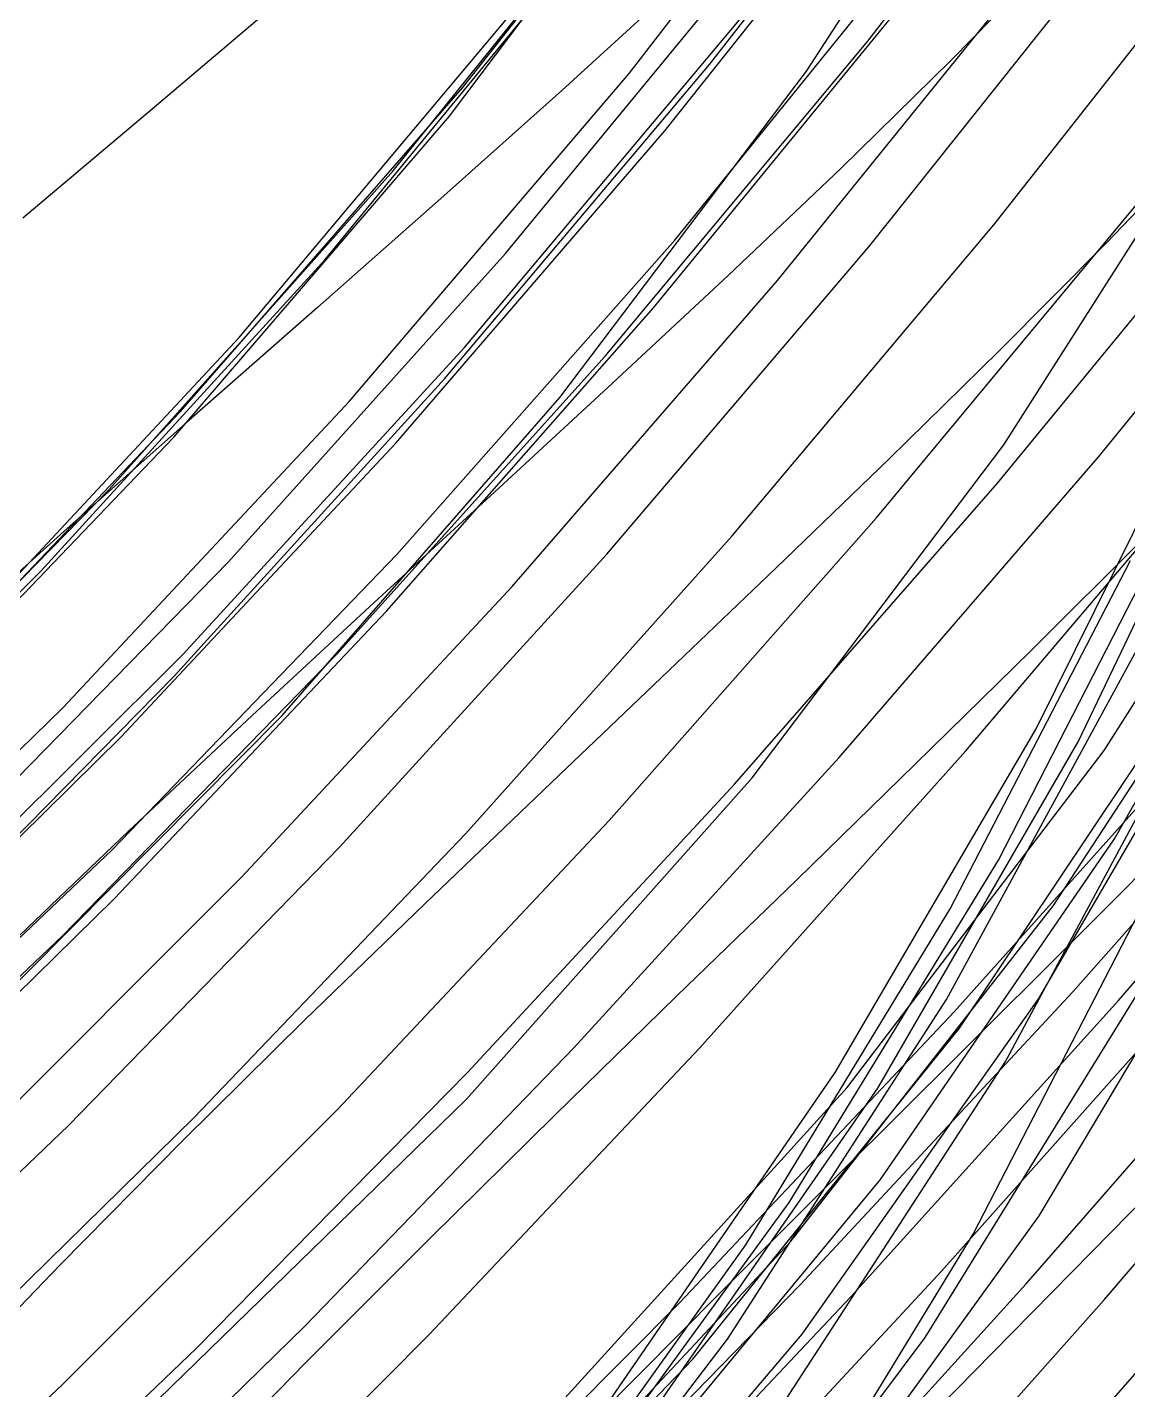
# Model space of a CAD drawing. Extents: x -607 to 1285, y -867 to 355.
# Drawn here: x 143.1 to 256.4, y -471 to -330.7 of the extents above; entities that cross this region are included whole.
import ezdxf

# ---------------------------------------------------------------- set-up
doc = ezdxf.new("R2010")
doc.units = 0
for name, color, linetype in [('0_1002', 7, 'CONTINUOUS'), ('0_1003', 7, 'CONTINUOUS'), ('0_1106', 7, 'CONTINUOUS'), ('0_1107', 7, 'CONTINUOUS'), ('0_1209', 7, 'CONTINUOUS'), ('0_1210', 7, 'CONTINUOUS'), ('0_1211', 7, 'CONTINUOUS'), ('0_1313', 7, 'CONTINUOUS'), ('0_1314', 7, 'CONTINUOUS'), ('0_1315', 7, 'CONTINUOUS'), ('0_1415', 7, 'CONTINUOUS'), ('0_1416', 7, 'CONTINUOUS'), ('0_1417', 7, 'CONTINUOUS'), ('0_1519', 7, 'CONTINUOUS'), ('0_1520', 7, 'CONTINUOUS'), ('0_1521', 7, 'CONTINUOUS'), ('0_1623', 7, 'CONTINUOUS'), ('0_1624', 7, 'CONTINUOUS'), ('0_1625', 7, 'CONTINUOUS'), ('0_1725', 7, 'CONTINUOUS'), ('0_1726', 7, 'CONTINUOUS'), ('0_1727', 7, 'CONTINUOUS'), ('0_1728', 7, 'CONTINUOUS'), ('0_1729', 7, 'CONTINUOUS'), ('0_1829', 7, 'CONTINUOUS'), ('0_1830', 7, 'CONTINUOUS'), ('0_1831', 7, 'CONTINUOUS'), ('0_1832', 7, 'CONTINUOUS'), ('0_1833', 7, 'CONTINUOUS'), ('0_1932', 7, 'CONTINUOUS'), ('0_1933', 7, 'CONTINUOUS'), ('0_1934', 7, 'CONTINUOUS'), ('0_1935', 7, 'CONTINUOUS'), ('0_2036', 7, 'CONTINUOUS'), ('0_2037', 7, 'CONTINUOUS'), ('0_2038', 7, 'CONTINUOUS'), ('0_2139', 7, 'CONTINUOUS'), ('0_2140', 7, 'CONTINUOUS'), ('0_2141', 7, 'CONTINUOUS'), ('0_2142', 7, 'CONTINUOUS'), ('0_2243', 7, 'CONTINUOUS'), ('0_2244', 7, 'CONTINUOUS'), ('0_2245', 7, 'CONTINUOUS'), ('0_2246', 7, 'CONTINUOUS'), ('0_2347', 7, 'CONTINUOUS'), ('0_2348', 7, 'CONTINUOUS'), ('0_2349', 7, 'CONTINUOUS'), ('0_2350', 7, 'CONTINUOUS'), ('0_2450', 7, 'CONTINUOUS'), ('0_2451', 7, 'CONTINUOUS'), ('0_2452', 7, 'CONTINUOUS'), ('0_2453', 7, 'CONTINUOUS'), ('0_2454', 7, 'CONTINUOUS'), ('0_2554', 7, 'CONTINUOUS'), ('0_2555', 7, 'CONTINUOUS'), ('0_2556', 7, 'CONTINUOUS'), ('0_2658', 7, 'CONTINUOUS'), ('0_2659', 7, 'CONTINUOUS'), ('0_2660', 7, 'CONTINUOUS'), ('0_2761', 7, 'CONTINUOUS'), ('0_2762', 7, 'CONTINUOUS'), ('0_2763', 7, 'CONTINUOUS'), ('0_2764', 7, 'CONTINUOUS'), ('0_277', 7, 'CONTINUOUS'), ('0_278', 7, 'CONTINUOUS'), ('0_2864', 7, 'CONTINUOUS'), ('0_2865', 7, 'CONTINUOUS'), ('0_2866', 7, 'CONTINUOUS'), ('0_2867', 7, 'CONTINUOUS'), ('0_2967', 7, 'CONTINUOUS'), ('0_2968', 7, 'CONTINUOUS'), ('0_2969', 7, 'CONTINUOUS'), ('0_2970', 7, 'CONTINUOUS'), ('0_3070', 7, 'CONTINUOUS'), ('0_3071', 7, 'CONTINUOUS'), ('0_3072', 7, 'CONTINUOUS'), ('0_3073', 7, 'CONTINUOUS'), ('0_3074', 7, 'CONTINUOUS'), ('0_3174', 7, 'CONTINUOUS'), ('0_3175', 7, 'CONTINUOUS'), ('0_3176', 7, 'CONTINUOUS'), ('0_3177', 7, 'CONTINUOUS'), ('0_3278', 7, 'CONTINUOUS'), ('0_3279', 7, 'CONTINUOUS'), ('0_3280', 7, 'CONTINUOUS'), ('0_3281', 7, 'CONTINUOUS'), ('0_3381', 7, 'CONTINUOUS'), ('0_3382', 7, 'CONTINUOUS'), ('0_3383', 7, 'CONTINUOUS'), ('0_3384', 7, 'CONTINUOUS'), ('0_3385', 7, 'CONTINUOUS'), ('0_3485', 7, 'CONTINUOUS'), ('0_3486', 7, 'CONTINUOUS'), ('0_3487', 7, 'CONTINUOUS'), ('0_3488', 7, 'CONTINUOUS'), ('0_3489', 7, 'CONTINUOUS'), ('0_3588', 7, 'CONTINUOUS'), ('0_3589', 7, 'CONTINUOUS'), ('0_3590', 7, 'CONTINUOUS'), ('0_3591', 7, 'CONTINUOUS'), ('0_3592', 7, 'CONTINUOUS'), ('0_3692', 7, 'CONTINUOUS'), ('0_3693', 7, 'CONTINUOUS'), ('0_3694', 7, 'CONTINUOUS'), ('0_3695', 7, 'CONTINUOUS'), ('0_3696', 7, 'CONTINUOUS'), ('0_3796', 7, 'CONTINUOUS'), ('0_3797', 7, 'CONTINUOUS'), ('0_3798', 7, 'CONTINUOUS'), ('0_3799', 7, 'CONTINUOUS'), ('0_380', 7, 'CONTINUOUS'), ('0_3800', 7, 'CONTINUOUS'), ('0_381', 7, 'CONTINUOUS'), ('0_382', 7, 'CONTINUOUS'), ('0_3899', 7, 'CONTINUOUS'), ('0_3900', 7, 'CONTINUOUS'), ('0_3901', 7, 'CONTINUOUS'), ('0_3902', 7, 'CONTINUOUS'), ('0_4002', 7, 'CONTINUOUS'), ('0_4003', 7, 'CONTINUOUS'), ('0_4004', 7, 'CONTINUOUS'), ('0_4105', 7, 'CONTINUOUS'), ('0_4106', 7, 'CONTINUOUS'), ('0_4107', 7, 'CONTINUOUS'), ('0_4209', 7, 'CONTINUOUS'), ('0_4210', 7, 'CONTINUOUS'), ('0_4211', 7, 'CONTINUOUS'), ('0_4313', 7, 'CONTINUOUS'), ('0_4314', 7, 'CONTINUOUS'), ('0_4416', 7, 'CONTINUOUS'), ('0_4417', 7, 'CONTINUOUS'), ('0_4519', 7, 'CONTINUOUS'), ('0_4520', 7, 'CONTINUOUS'), ('0_4623', 7, 'CONTINUOUS'), ('0_4677', 7, 'CONTINUOUS'), ('0_4678', 7, 'CONTINUOUS'), ('0_4779', 7, 'CONTINUOUS'), ('0_4780', 7, 'CONTINUOUS'), ('0_4781', 7, 'CONTINUOUS'), ('0_4782', 7, 'CONTINUOUS'), ('0_4783', 7, 'CONTINUOUS'), ('0_4784', 7, 'CONTINUOUS'), ('0_484', 7, 'CONTINUOUS'), ('0_485', 7, 'CONTINUOUS'), ('0_486', 7, 'CONTINUOUS'), ('0_4881', 7, 'CONTINUOUS'), ('0_4882', 7, 'CONTINUOUS'), ('0_4883', 7, 'CONTINUOUS'), ('0_4884', 7, 'CONTINUOUS'), ('0_4885', 7, 'CONTINUOUS'), ('0_4886', 7, 'CONTINUOUS'), ('0_4887', 7, 'CONTINUOUS'), ('0_4888', 7, 'CONTINUOUS'), ('0_4889', 7, 'CONTINUOUS'), ('0_4985', 7, 'CONTINUOUS'), ('0_4986', 7, 'CONTINUOUS'), ('0_4987', 7, 'CONTINUOUS'), ('0_4988', 7, 'CONTINUOUS'), ('0_4989', 7, 'CONTINUOUS'), ('0_4990', 7, 'CONTINUOUS'), ('0_4991', 7, 'CONTINUOUS'), ('0_4992', 7, 'CONTINUOUS'), ('0_4993', 7, 'CONTINUOUS'), ('0_4994', 7, 'CONTINUOUS'), ('0_4995', 7, 'CONTINUOUS'), ('0_5091', 7, 'CONTINUOUS'), ('0_5092', 7, 'CONTINUOUS'), ('0_5093', 7, 'CONTINUOUS'), ('0_5094', 7, 'CONTINUOUS'), ('0_5095', 7, 'CONTINUOUS'), ('0_5096', 7, 'CONTINUOUS'), ('0_5097', 7, 'CONTINUOUS'), ('0_5098', 7, 'CONTINUOUS'), ('0_5196', 7, 'CONTINUOUS'), ('0_5197', 7, 'CONTINUOUS'), ('0_5198', 7, 'CONTINUOUS'), ('0_5199', 7, 'CONTINUOUS'), ('0_5200', 7, 'CONTINUOUS'), ('0_5299', 7, 'CONTINUOUS'), ('0_5300', 7, 'CONTINUOUS'), ('0_5301', 7, 'CONTINUOUS'), ('0_587', 7, 'CONTINUOUS'), ('0_588', 7, 'CONTINUOUS'), ('0_589', 7, 'CONTINUOUS'), ('0_691', 7, 'CONTINUOUS'), ('0_692', 7, 'CONTINUOUS'), ('0_693', 7, 'CONTINUOUS'), ('0_795', 7, 'CONTINUOUS'), ('0_796', 7, 'CONTINUOUS'), ('0_797', 7, 'CONTINUOUS'), ('0_899', 7, 'CONTINUOUS'), ('0_900', 7, 'CONTINUOUS')]:
    doc.layers.add(name, color=color, linetype=linetype)

msp = doc.modelspace()

# ---------------------------------------------------------------- linework, layer by layer
at = {"layer": '0_1002'}
msp.add_polyline3d([(210.1861, -499.5796, -3565.4392), (235.5537, -465.6109, -3567.6196)], dxfattribs=at)
at = {"layer": '0_1003'}
msp.add_polyline3d([(235.5537, -465.6109, -3567.6196), (257.6237, -429.8722, -3567.5278)], dxfattribs=at)
at = {"layer": '0_1106'}
msp.add_polyline3d([(222.1579, -487.8719, -3556.6936), (247.3074, -453.0686, -3558.0544)], dxfattribs=at)
at = {"layer": '0_1107'}
msp.add_polyline3d([(247.3074, -453.0686, -3558.0544), (269.0621, -416.5879, -3557.03)], dxfattribs=at)
at = {"layer": '0_1209'}
msp.add_polyline3d([(195.0919, -498.0369, -3534.4568), (222.9044, -465.2467, -3537.5825)], dxfattribs=at)
at = {"layer": '0_1210'}
msp.add_polyline3d([(222.9044, -465.2467, -3537.5825), (247.2555, -430.676, -3538.1533)], dxfattribs=at)
at = {"layer": '0_1211'}
msp.add_polyline3d([(247.2555, -430.676, -3538.1533), (268.3135, -394.5288, -3536.3367)], dxfattribs=at)
at = {"layer": '0_1313'}
msp.add_polyline3d([(203.3594, -482.7701, -3521.7373), (230.9788, -449.3144, -3524.1472)], dxfattribs=at)
at = {"layer": '0_1314'}
msp.add_polyline3d([(230.9788, -449.3144, -3524.1472), (255.0557, -414.2437, -3523.92)], dxfattribs=at)
at = {"layer": '0_1315'}
msp.add_polyline3d([(255.0557, -414.2437, -3523.92), (275.7668, -377.7511, -3521.231)], dxfattribs=at)
at = {"layer": '0_1415'}
msp.add_polyline3d([(180.4396, -500.2968, -3504.0957), (211.6689, -467.8275, -3508.6594)], dxfattribs=at)
at = {"layer": '0_1416'}
msp.add_polyline3d([(211.6689, -467.8275, -3508.6594), (239.0934, -433.733, -3510.326)], dxfattribs=at)
at = {"layer": '0_1417'}
msp.add_polyline3d([(239.0934, -433.733, -3510.326), (262.8978, -398.1951, -3509.2793)], dxfattribs=at)
at = {"layer": '0_1519'}
msp.add_polyline3d([(190.8543, -488.7782, -3493.5518), (221.6868, -455.7634, -3497.3652)], dxfattribs=at)
at = {"layer": '0_1520'}
msp.add_polyline3d([(221.6868, -455.7634, -3497.3652), (248.789, -421.1182, -3498.2124)], dxfattribs=at)
at = {"layer": '0_1521'}
msp.add_polyline3d([(248.789, -421.1182, -3498.2124), (272.3375, -385.0312, -3496.2842)], dxfattribs=at)
at = {"layer": '0_1623'}
msp.add_polyline3d([(197.436, -472.9906, -3478.3267), (227.5393, -439.8454, -3481.3406)], dxfattribs=at)
at = {"layer": '0_1624'}
msp.add_polyline3d([(227.5393, -439.8454, -3481.3406), (253.9793, -405.1559, -3481.3564)], dxfattribs=at)
at = {"layer": '0_1625'}
msp.add_polyline3d([(253.9793, -405.1559, -3481.3564), (276.9286, -369.1071, -3478.5688)], dxfattribs=at)
at = {"layer": '0_1725'}
msp.add_polyline3d([(156.6154, -471.9827, -3439.4734), (188.351, -441.0684, -3444.3438)], dxfattribs=at)
at = {"layer": '0_1726'}
msp.add_polyline3d([(188.351, -441.0684, -3444.3438), (188.351, -441.0685, -3444.3438)], dxfattribs=at)
at = {"layer": '0_1727'}
msp.add_polyline3d([(188.351, -441.0685, -3444.3438), (217.7766, -407.9675, -3446.6465)], dxfattribs=at)
at = {"layer": '0_1728'}
msp.add_polyline3d([(217.7766, -407.9675, -3446.6465), (243.6555, -373.6852, -3446.0918)], dxfattribs=at)
at = {"layer": '0_1729'}
msp.add_polyline3d([(243.6555, -373.6852, -3446.0918), (266.1539, -338.3759, -3442.8633)], dxfattribs=at)
at = {"layer": '0_1829'}
msp.add_polyline3d([(138.7874, -432.3864, -3393.5957), (169.3661, -401.5359, -3397.5352)], dxfattribs=at)
at = {"layer": '0_1830'}
msp.add_polyline3d([(169.3661, -401.5359, -3397.5352), (169.366, -401.5359, -3397.5352)], dxfattribs=at)
at = {"layer": '0_1831'}
msp.add_polyline3d([(169.366, -401.5359, -3397.5352), (197.9552, -368.8052, -3399.1707)], dxfattribs=at)
at = {"layer": '0_1832'}
msp.add_polyline3d([(197.9552, -368.8052, -3399.1707), (223.339, -335.2089, -3398.234)], dxfattribs=at)
at = {"layer": '0_1833'}
msp.add_polyline3d([(223.339, -335.2089, -3398.234), (245.6565, -300.8758, -3394.8848)], dxfattribs=at)
at = {"layer": '0_1932'}
msp.add_polyline3d([(127.9661, -404.4496, -3355.7373), (158.2388, -372.8834, -3358.853)], dxfattribs=at)
at = {"layer": '0_1933'}
msp.add_polyline3d([(158.2388, -372.8834, -3358.853), (158.2388, -372.8836, -3358.8533)], dxfattribs=at)
at = {"layer": '0_1934'}
msp.add_polyline3d([(158.2388, -372.8836, -3358.8533), (186.607, -339.8213, -3359.839)], dxfattribs=at)
at = {"layer": '0_1935'}
msp.add_polyline3d([(186.607, -339.8213, -3359.839), (211.8658, -306.2895, -3358.4434)], dxfattribs=at)
at = {"layer": '0_2036'}
msp.add_polyline3d([(134.812, -394.9116, -3338.6826), (164.9663, -362.6193, -3341.05)], dxfattribs=at)
at = {"layer": '0_2037'}
msp.add_polyline3d([(164.9663, -362.6193, -3341.05), (164.9664, -362.6192, -3341.05)], dxfattribs=at)
at = {"layer": '0_2038'}
msp.add_polyline3d([(164.9664, -362.6192, -3341.05), (193.2134, -328.95, -3341.2676)], dxfattribs=at)
at = {"layer": '0_2139'}
msp.add_polyline3d([(114.7297, -416.3095, -3320.446), (144.5326, -386.6683, -3323.929)], dxfattribs=at)
at = {"layer": '0_2140'}
msp.add_polyline3d([(144.5326, -386.6683, -3323.929), (173.8058, -354.608, -3325.5366)], dxfattribs=at)
at = {"layer": '0_2141'}
msp.add_polyline3d([(173.8058, -354.608, -3325.5366), (173.8057, -354.6081, -3325.5366)], dxfattribs=at)
at = {"layer": '0_2142'}
msp.add_polyline3d([(173.8057, -354.6081, -3325.5366), (201.2244, -321.1494, -3324.9314)], dxfattribs=at)
at = {"layer": '0_2243'}
msp.add_polyline3d([(121.7274, -408.7882, -3303.8794), (151.5603, -378.2658, -3306.633)], dxfattribs=at)
at = {"layer": '0_2244'}
msp.add_polyline3d([(151.5603, -378.2658, -3306.633), (180.8081, -345.453, -3307.463)], dxfattribs=at)
at = {"layer": '0_2245'}
msp.add_polyline3d([(180.8081, -345.453, -3307.463), (180.8081, -345.453, -3307.4631)], dxfattribs=at)
at = {"layer": '0_2246'}
msp.add_polyline3d([(180.8081, -345.453, -3307.4631), (208.1481, -311.4099, -3306.0579)], dxfattribs=at)
at = {"layer": '0_2347'}
msp.add_polyline3d([(129.2724, -401.4158, -3287.2969), (158.916, -370.249, -3289.261)], dxfattribs=at)
at = {"layer": '0_2348'}
msp.add_polyline3d([(158.916, -370.249, -3289.261), (187.957, -336.9074, -3289.2761)], dxfattribs=at)
at = {"layer": '0_2349'}
msp.add_polyline3d([(187.957, -336.9074, -3289.2761), (187.9572, -336.9074, -3289.2761)], dxfattribs=at)
at = {"layer": '0_2350'}
msp.add_polyline3d([(187.9572, -336.9074, -3289.2761), (215.0751, -302.4786, -3287.0503)], dxfattribs=at)
at = {"layer": '0_2450'}
msp.add_polyline3d([(116.7914, -430.0573, -3279.6675), (146.8253, -400.7117, -3283.0222)], dxfattribs=at)
at = {"layer": '0_2451'}
msp.add_polyline3d([(146.8253, -400.7117, -3283.0222), (176.3, -369.1662, -3284.3542)], dxfattribs=at)
at = {"layer": '0_2452'}
msp.add_polyline3d([(176.3, -369.1662, -3284.3542), (205.1055, -335.4538, -3283.5981)], dxfattribs=at)
at = {"layer": '0_2453'}
msp.add_polyline3d([(205.1055, -335.4538, -3283.5981), (205.1055, -335.4539, -3283.5981)], dxfattribs=at)
at = {"layer": '0_2454'}
msp.add_polyline3d([(205.1055, -335.4539, -3283.5981), (231.9194, -300.6782, -3280.4714)], dxfattribs=at)
at = {"layer": '0_2554'}
msp.add_polyline3d([(129.5882, -424.7316, -3268.5554), (159.1675, -395.2715, -3271.2983)], dxfattribs=at)
at = {"layer": '0_2555'}
msp.add_polyline3d([(159.1675, -395.2715, -3271.2983), (188.162, -363.6509, -3271.9321)], dxfattribs=at)
at = {"layer": '0_2556'}
msp.add_polyline3d([(188.162, -363.6509, -3271.9321), (216.4625, -329.9006, -3270.3887)], dxfattribs=at)
at = {"layer": '0_2658'}
msp.add_polyline3d([(134.7558, -415.4799, -3247.5698), (163.8608, -385.74, -3249.525)], dxfattribs=at)
at = {"layer": '0_2659'}
msp.add_polyline3d([(163.8608, -385.74, -3249.525), (192.3542, -353.9747, -3249.356)], dxfattribs=at)
at = {"layer": '0_2660'}
msp.add_polyline3d([(192.3542, -353.9747, -3249.356), (220.1232, -320.2212, -3246.9937)], dxfattribs=at)
at = {"layer": '0_2761'}
msp.add_polyline3d([(122.0362, -443.7186, -3240.353), (151.8939, -415.3648, -3243.9565)], dxfattribs=at)
at = {"layer": '0_2762'}
msp.add_polyline3d([(151.8939, -415.3648, -3243.9565), (181.1873, -384.9751, -3245.3716)], dxfattribs=at)
at = {"layer": '0_2763'}
msp.add_polyline3d([(181.1873, -384.9751, -3245.3716), (209.7972, -352.5872, -3244.522)], dxfattribs=at)
at = {"layer": '0_2764'}
msp.add_polyline3d([(209.7972, -352.5872, -3244.522), (237.6046, -318.2389, -3241.331)], dxfattribs=at)
at = {"layer": '0_277'}
msp.add_polyline3d([(219.255, -489.7826, -3646.3152), (240.4935, -454.9466, -3649.5667)], dxfattribs=at)
at = {"layer": '0_278'}
msp.add_polyline3d([(240.4935, -454.9466, -3649.5667), (259.2172, -418.6862, -3651.5183)], dxfattribs=at)
at = {"layer": '0_2864'}
msp.add_polyline3d([(124.0439, -432.083, -3213.1768), (152.7983, -403.759, -3215.6846)], dxfattribs=at)
at = {"layer": '0_2865'}
msp.add_polyline3d([(152.7983, -403.759, -3215.6846), (181.0774, -373.5042, -3216.0767)], dxfattribs=at)
at = {"layer": '0_2866'}
msp.add_polyline3d([(181.0774, -373.5042, -3216.0767), (208.7759, -341.3582, -3214.288)], dxfattribs=at)
at = {"layer": '0_2867'}
msp.add_polyline3d([(208.7759, -341.3582, -3214.288), (235.7889, -307.3602, -3210.2546)], dxfattribs=at)
at = {"layer": '0_2967'}
msp.add_polyline3d([(129.9806, -426.2524, -3193.5354), (158.2483, -397.4829, -3195.0493)], dxfattribs=at)
at = {"layer": '0_2968'}
msp.add_polyline3d([(158.2483, -397.4829, -3195.0493), (186.0778, -366.8827, -3194.4749)], dxfattribs=at)
at = {"layer": '0_2969'}
msp.add_polyline3d([(186.0778, -366.8827, -3194.4749), (213.3708, -334.4968, -3191.7568)], dxfattribs=at)
at = {"layer": '0_2970'}
msp.add_polyline3d([(213.3708, -334.4968, -3191.7568), (240.0288, -300.3702, -3186.84)], dxfattribs=at)
at = {"layer": '0_3070'}
msp.add_polyline3d([(118.1797, -451.4207, -3184.4695), (146.7795, -424.2401, -3187.6882)], dxfattribs=at)
at = {"layer": '0_3071'}
msp.add_polyline3d([(146.7795, -424.2401, -3187.6882), (174.9643, -395.2628, -3188.7754)], dxfattribs=at)
at = {"layer": '0_3072'}
msp.add_polyline3d([(174.9643, -395.2628, -3188.7754), (202.6274, -364.536, -3187.668)], dxfattribs=at)
at = {"layer": '0_3073'}
msp.add_polyline3d([(202.6274, -364.536, -3187.668), (229.6623, -332.1074, -3184.3025)], dxfattribs=at)
at = {"layer": '0_3074'}
msp.add_polyline3d([(229.6623, -332.1074, -3184.3025), (255.9622, -298.0242, -3178.6155)], dxfattribs=at)
at = {"layer": '0_3174'}
msp.add_polyline3d([(123.72, -448.3101, -3165.9587), (152.1188, -420.4029, -3168.191)], dxfattribs=at)
at = {"layer": '0_3175'}
msp.add_polyline3d([(152.1188, -420.4029, -3168.191), (180.1122, -390.8032, -3168.3037)], dxfattribs=at)
at = {"layer": '0_3176'}
msp.add_polyline3d([(180.1122, -390.8032, -3168.3037), (207.5924, -359.566, -3166.2383)], dxfattribs=at)
at = {"layer": '0_3177'}
msp.add_polyline3d([(207.5924, -359.566, -3166.2383), (234.4517, -326.7465, -3161.9353)], dxfattribs=at)
at = {"layer": '0_3278'}
msp.add_polyline3d([(136.9507, -446.4374, -3156.4294), (165.2126, -418.1591, -3158.0417)], dxfattribs=at)
at = {"layer": '0_3279'}
msp.add_polyline3d([(165.2126, -418.1591, -3158.0417), (193.054, -388.2487, -3157.4788)], dxfattribs=at)
at = {"layer": '0_3280'}
msp.add_polyline3d([(193.054, -388.2487, -3157.4788), (220.3663, -356.7622, -3154.6792)], dxfattribs=at)
at = {"layer": '0_3281'}
msp.add_polyline3d([(220.3663, -356.7622, -3154.6792), (247.041, -323.7555, -3149.5815)], dxfattribs=at)
at = {"layer": '0_3381'}
msp.add_polyline3d([(119.1685, -470.773, -3139.9006), (147.3853, -443.749, -3142.7473)], dxfattribs=at)
at = {"layer": '0_3382'}
msp.add_polyline3d([(147.3853, -443.749, -3142.7473), (175.2941, -415.1193, -3143.471)], dxfattribs=at)
at = {"layer": '0_3383'}
msp.add_polyline3d([(175.2941, -415.1193, -3143.471), (202.7897, -384.9437, -3142.016)], dxfattribs=at)
at = {"layer": '0_3384'}
msp.add_polyline3d([(202.7897, -384.9437, -3142.016), (229.7669, -353.2819, -3138.3267)], dxfattribs=at)
at = {"layer": '0_3385'}
msp.add_polyline3d([(229.7669, -353.2819, -3138.3267), (256.1207, -320.1934, -3132.3474)], dxfattribs=at)
at = {"layer": '0_3485'}
msp.add_polyline3d([(132.0814, -470.6479, -3131.7654), (160.33, -442.9447, -3133.85)], dxfattribs=at)
at = {"layer": '0_3486'}
msp.add_polyline3d([(160.33, -442.9447, -3133.85), (188.244, -413.7263, -3133.778)], dxfattribs=at)
at = {"layer": '0_3487'}
msp.add_polyline3d([(188.244, -413.7263, -3133.778), (215.716, -383.0594, -3131.497)], dxfattribs=at)
at = {"layer": '0_3488'}
msp.add_polyline3d([(215.716, -383.0594, -3131.497), (242.638, -351.0109, -3126.9534)], dxfattribs=at)
at = {"layer": '0_3489'}
msp.add_polyline3d([(242.638, -351.0109, -3126.9534), (268.9024, -317.6475, -3120.0945)], dxfattribs=at)
at = {"layer": '0_3588'}
msp.add_polyline3d([(118.1332, -497.3477, -3122.3577), (146.728, -470.4863, -3125.8682)], dxfattribs=at)
at = {"layer": '0_3589'}
msp.add_polyline3d([(146.728, -470.4863, -3125.8682), (175.0646, -442.1285, -3127.2317)], dxfattribs=at)
at = {"layer": '0_3590'}
msp.add_polyline3d([(175.0646, -442.1285, -3127.2317), (203.0324, -412.3479, -3126.3977)], dxfattribs=at)
at = {"layer": '0_3591'}
msp.add_polyline3d([(203.0324, -412.3479, -3126.3977), (230.5204, -381.2182, -3123.3157)], dxfattribs=at)
at = {"layer": '0_3592'}
msp.add_polyline3d([(230.5204, -381.2182, -3123.3157), (257.418, -348.8133, -3117.9353)], dxfattribs=at)
at = {"layer": '0_3692'}
msp.add_polyline3d([(132.3877, -493.6686, -3111.6785), (160.5573, -466.695, -3114.5361)], dxfattribs=at)
at = {"layer": '0_3693'}
msp.add_polyline3d([(160.5573, -466.695, -3114.5361), (188.456, -438.3138, -3115.232)], dxfattribs=at)
at = {"layer": '0_3694'}
msp.add_polyline3d([(188.456, -438.3138, -3115.232), (215.9742, -408.5995, -3113.7156)], dxfattribs=at)
at = {"layer": '0_3695'}
msp.add_polyline3d([(215.9742, -408.5995, -3113.7156), (243.0024, -377.6268, -3109.937)], dxfattribs=at)
at = {"layer": '0_3696'}
msp.add_polyline3d([(243.0024, -377.6268, -3109.937), (269.4307, -345.4703, -3103.8462)], dxfattribs=at)
at = {"layer": '0_3796'}
msp.add_polyline3d([(143.7937, -491.7628, -3099.1792), (171.7615, -464.3996, -3101.2734)], dxfattribs=at)
at = {"layer": '0_3797'}
msp.add_polyline3d([(171.7615, -464.3996, -3101.2734), (199.4403, -435.7374, -3101.2114)], dxfattribs=at)
at = {"layer": '0_3798'}
msp.add_polyline3d([(199.4403, -435.7374, -3101.2114), (226.7148, -405.8578, -3098.942)], dxfattribs=at)
at = {"layer": '0_3799'}
msp.add_polyline3d([(226.7148, -405.8578, -3098.942), (253.4691, -374.8422, -3094.4138)], dxfattribs=at)
at = {"layer": '0_380'}
msp.add_polyline3d([(193.45, -489.1475, -3623.415), (217.1003, -456.0366, -3627.5386)], dxfattribs=at)
at = {"layer": '0_3800'}
msp.add_polyline3d([(253.4691, -374.8422, -3094.4138), (279.5879, -342.7724, -3087.5762)], dxfattribs=at)
at = {"layer": '0_381'}
msp.add_polyline3d([(217.1003, -456.0366, -3627.5386), (238.1547, -421.4487, -3630.2568)], dxfattribs=at)
at = {"layer": '0_382'}
msp.add_polyline3d([(238.1547, -421.4487, -3630.2568), (256.7222, -385.5807, -3631.654)], dxfattribs=at)
at = {"layer": '0_3899'}
msp.add_polyline3d([(156.3769, -493.6215, -3093.3389), (184.5255, -465.2991, -3094.3564)], dxfattribs=at)
at = {"layer": '0_3900'}
msp.add_polyline3d([(184.5255, -465.2991, -3094.3564), (212.3558, -435.7867, -3093.212)], dxfattribs=at)
at = {"layer": '0_3901'}
msp.add_polyline3d([(212.3558, -435.7867, -3093.212), (239.7496, -405.1783, -3089.8647)], dxfattribs=at)
at = {"layer": '0_3902'}
msp.add_polyline3d([(239.7496, -405.1783, -3089.8647), (266.5883, -373.5676, -3084.275)], dxfattribs=at)
at = {"layer": '0_4002'}
msp.add_polyline3d([(181.695, -490.7996, -3100.489), (210.3109, -462.0025, -3101.5007)], dxfattribs=at)
at = {"layer": '0_4003'}
msp.add_polyline3d([(210.3109, -462.0025, -3101.5007), (238.5491, -432.0757, -3100.227)], dxfattribs=at)
at = {"layer": '0_4004'}
msp.add_polyline3d([(238.5491, -432.0757, -3100.227), (266.2875, -401.1123, -3096.6182)], dxfattribs=at)
at = {"layer": '0_4105'}
msp.add_polyline3d([(194.2843, -489.3268, -3090.6912), (222.7162, -460.1835, -3090.8557)], dxfattribs=at)
at = {"layer": '0_4106'}
msp.add_polyline3d([(222.7162, -460.1835, -3090.8557), (250.7768, -429.9856, -3088.731)], dxfattribs=at)
at = {"layer": '0_4107'}
msp.add_polyline3d([(250.7768, -429.9856, -3088.731), (278.3439, -398.8277, -3084.268)], dxfattribs=at)
at = {"layer": '0_4209'}
msp.add_polyline3d([(199.9825, -491.0239, -3074.0708), (227.8976, -461.4471, -3072.5837)], dxfattribs=at)
at = {"layer": '0_4210'}
msp.add_polyline3d([(227.8976, -461.4471, -3072.5837), (255.4766, -430.9065, -3068.8838)], dxfattribs=at)
at = {"layer": '0_4211'}
msp.add_polyline3d([(255.4766, -430.9065, -3068.8838), (282.6042, -399.5025, -3062.9404)], dxfattribs=at)
at = {"layer": '0_4313'}
msp.add_polyline3d([(210.1761, -487.9249, -3056.0498), (237.2357, -458.7799, -3053.6584)], dxfattribs=at)
at = {"layer": '0_4314'}
msp.add_polyline3d([(237.2357, -458.7799, -3053.6584), (263.9926, -428.7434, -3049.106)], dxfattribs=at)
at = {"layer": '0_4416'}
msp.add_polyline3d([(219.2234, -489.5493, -3043.4844), (245.9674, -460.0587, -3039.6714)], dxfattribs=at)
at = {"layer": '0_4417'}
msp.add_polyline3d([(245.9674, -460.0587, -3039.6714), (272.4162, -429.777, -3033.762)], dxfattribs=at)
at = {"layer": '0_4519'}
msp.add_polyline3d([(227.8098, -491.1664, -3029.2734), (253.9916, -461.7105, -3024.1309)], dxfattribs=at)
at = {"layer": '0_4520'}
msp.add_polyline3d([(253.9916, -461.7105, -3024.1309), (279.9167, -431.5245, -3016.9517)], dxfattribs=at)
at = {"layer": '0_4623'}
msp.add_polyline3d([(237.2582, -492.0789, -3014.505), (262.7665, -462.9671, -3008.2964)], dxfattribs=at)
at = {"layer": '0_4677'}
msp.add_polyline3d([(169.0598, -328.0388, -2418.1023), (155.9862, -339.0973, -2412.3271)], dxfattribs=at)
at = {"layer": '0_4678'}
msp.add_polyline3d([(155.9862, -339.0973, -2412.3271), (142.6749, -350.3221, -2406.365)], dxfattribs=at)
at = {"layer": '0_4779'}
msp.add_polyline3d([(210.292, -326.0964, -2429.303), (198.1615, -337.1892, -2425.5623)], dxfattribs=at)
at = {"layer": '0_4780'}
msp.add_polyline3d([(198.1615, -337.1892, -2425.5623), (185.7188, -348.3143, -2421.0764)], dxfattribs=at)
at = {"layer": '0_4781'}
msp.add_polyline3d([(185.7188, -348.3143, -2421.0764), (173.005, -359.5414, -2416.1323)], dxfattribs=at)
at = {"layer": '0_4782'}
msp.add_polyline3d([(173.005, -359.5414, -2416.1323), (160.061, -370.9401, -2411.0178)], dxfattribs=at)
at = {"layer": '0_4783'}
msp.add_polyline3d([(160.061, -370.9401, -2411.0178), (146.9278, -382.5804, -2406.0205)], dxfattribs=at)
at = {"layer": '0_4784'}
msp.add_polyline3d([(146.9278, -382.5804, -2406.0205), (133.6464, -394.5317, -2401.4277)], dxfattribs=at)
at = {"layer": '0_484'}
msp.add_polyline3d([(202.9381, -472.3148, -3612.369), (226.3156, -438.322, -3615.7563)], dxfattribs=at)
at = {"layer": '0_485'}
msp.add_polyline3d([(226.3156, -438.322, -3615.7563), (246.9982, -402.9353, -3617.6472)], dxfattribs=at)
at = {"layer": '0_486'}
msp.add_polyline3d([(246.9982, -402.9353, -3617.6472), (265.1058, -366.3485, -3618.1357)], dxfattribs=at)
at = {"layer": '0_4881'}
msp.add_polyline3d([(249.173, -322.9503, -2434.6533), (238.2258, -334.1038, -2434.0835)], dxfattribs=at)
at = {"layer": '0_4882'}
msp.add_polyline3d([(238.2258, -334.1038, -2434.0835), (226.9242, -345.176, -2432.2588)], dxfattribs=at)
at = {"layer": '0_4883'}
msp.add_polyline3d([(226.9242, -345.176, -2432.2588), (215.3019, -356.2302, -2429.4553)], dxfattribs=at)
at = {"layer": '0_4884'}
msp.add_polyline3d([(215.3019, -356.2302, -2429.4553), (203.3932, -367.3303, -2425.9497)], dxfattribs=at)
at = {"layer": '0_4885'}
msp.add_polyline3d([(203.3932, -367.3303, -2425.9497), (191.2317, -378.54, -2422.018)], dxfattribs=at)
at = {"layer": '0_4886'}
msp.add_polyline3d([(191.2317, -378.54, -2422.018), (178.8517, -389.9228, -2417.9368)], dxfattribs=at)
at = {"layer": '0_4887'}
msp.add_polyline3d([(178.8517, -389.9228, -2417.9368), (166.287, -401.5425, -2413.982)], dxfattribs=at)
at = {"layer": '0_4888'}
msp.add_polyline3d([(166.287, -401.5425, -2413.982), (153.5715, -413.4628, -2410.4297)], dxfattribs=at)
at = {"layer": '0_4889'}
msp.add_polyline3d([(153.5715, -413.4628, -2410.4297), (140.7395, -425.7474, -2407.5566)], dxfattribs=at)
at = {"layer": '0_4985'}
msp.add_polyline3d([(264.9257, -341.7103, -2436.8809), (254.2311, -352.8707, -2436.972)], dxfattribs=at)
at = {"layer": '0_4986'}
msp.add_polyline3d([(254.2311, -352.8707, -2436.972), (243.1975, -363.9934, -2435.8674)], dxfattribs=at)
at = {"layer": '0_4987'}
msp.add_polyline3d([(243.1975, -363.9934, -2435.8674), (231.8564, -375.1325, -2433.833)], dxfattribs=at)
at = {"layer": '0_4988'}
msp.add_polyline3d([(231.8564, -375.1325, -2433.833), (220.2395, -386.3419, -2431.1343)], dxfattribs=at)
at = {"layer": '0_4989'}
msp.add_polyline3d([(220.2395, -386.3419, -2431.1343), (208.3782, -397.6755, -2428.0376)], dxfattribs=at)
at = {"layer": '0_4990'}
msp.add_polyline3d([(208.3782, -397.6755, -2428.0376), (196.3041, -409.1873, -2424.8088)], dxfattribs=at)
at = {"layer": '0_4991'}
msp.add_polyline3d([(196.3041, -409.1873, -2424.8088), (184.0489, -420.9314, -2421.7134)], dxfattribs=at)
at = {"layer": '0_4992'}
msp.add_polyline3d([(184.0489, -420.9314, -2421.7134), (171.644, -432.9616, -2419.017)], dxfattribs=at)
at = {"layer": '0_4993'}
msp.add_polyline3d([(171.644, -432.9616, -2419.017), (159.121, -445.3318, -2416.9863)], dxfattribs=at)
at = {"layer": '0_4994'}
msp.add_polyline3d([(159.121, -445.3318, -2416.9863), (146.5116, -458.0962, -2415.8865)], dxfattribs=at)
at = {"layer": '0_4995'}
msp.add_polyline3d([(146.5116, -458.0962, -2415.8865), (133.8472, -471.3087, -2415.9834)], dxfattribs=at)
at = {"layer": '0_5091'}
msp.add_polyline3d([(258.1102, -383.2664, -2439.072), (246.476, -394.8642, -2437.1956)], dxfattribs=at)
at = {"layer": '0_5092'}
msp.add_polyline3d([(246.476, -394.8642, -2437.1956), (234.5534, -406.5674, -2434.6558)], dxfattribs=at)
at = {"layer": '0_5093'}
msp.add_polyline3d([(234.5534, -406.5674, -2434.6558), (222.3769, -418.4186, -2431.7192)], dxfattribs=at)
at = {"layer": '0_5094'}
msp.add_polyline3d([(222.3769, -418.4186, -2431.7192), (209.9813, -430.4604, -2428.653)], dxfattribs=at)
at = {"layer": '0_5095'}
msp.add_polyline3d([(209.9813, -430.4604, -2428.653), (197.4014, -442.7352, -2425.7239)], dxfattribs=at)
at = {"layer": '0_5096'}
msp.add_polyline3d([(197.4014, -442.7352, -2425.7239), (184.6717, -455.2855, -2423.198)], dxfattribs=at)
at = {"layer": '0_5097'}
msp.add_polyline3d([(184.6717, -455.2855, -2423.198), (171.8271, -468.1539, -2421.3425)], dxfattribs=at)
at = {"layer": '0_5098'}
msp.add_polyline3d([(171.8271, -468.1539, -2421.3425), (158.9021, -481.3829, -2420.424)], dxfattribs=at)
at = {"layer": '0_5196'}
msp.add_polyline3d([(262.8381, -412.6632, -2443.0854), (251.0843, -424.4761, -2441.1428)], dxfattribs=at)
at = {"layer": '0_5197'}
msp.add_polyline3d([(251.0843, -424.4761, -2441.1428), (239.0842, -436.4472, -2438.8213)], dxfattribs=at)
at = {"layer": '0_5198'}
msp.add_polyline3d([(239.0842, -436.4472, -2438.8213), (226.869, -448.6127, -2436.382)], dxfattribs=at)
at = {"layer": '0_5199'}
msp.add_polyline3d([(226.869, -448.6127, -2436.382), (214.4701, -461.0089, -2434.0864)], dxfattribs=at)
at = {"layer": '0_5200'}
msp.add_polyline3d([(214.4701, -461.0089, -2434.0864), (201.9186, -473.6721, -2432.1958)], dxfattribs=at)
at = {"layer": '0_5299'}
msp.add_polyline3d([(266.8078, -442.4289, -2448.2031), (254.7509, -454.7096, -2446.4045)], dxfattribs=at)
at = {"layer": '0_5300'}
msp.add_polyline3d([(254.7509, -454.7096, -2446.4045), (242.4779, -467.1931, -2444.499)], dxfattribs=at)
at = {"layer": '0_5301'}
msp.add_polyline3d([(242.4779, -467.1931, -2444.499), (230.0206, -479.9053, -2442.7422)], dxfattribs=at)
at = {"layer": '0_587'}
msp.add_polyline3d([(189.7695, -499.1185, -3600.506), (215.2121, -465.7599, -3604.5393)], dxfattribs=at)
at = {"layer": '0_588'}
msp.add_polyline3d([(215.2121, -465.7599, -3604.5393), (237.7658, -430.7874, -3606.871)], dxfattribs=at)
at = {"layer": '0_589'}
msp.add_polyline3d([(237.7658, -430.7874, -3606.871), (257.5601, -394.4037, -3607.6074)], dxfattribs=at)
at = {"layer": '0_691'}
msp.add_polyline3d([(197.0474, -485.3908, -3588.9937), (221.5583, -451.6889, -3592.091)], dxfattribs=at)
at = {"layer": '0_692'}
msp.add_polyline3d([(221.5583, -451.6889, -3592.091), (243.1273, -416.4347, -3593.403)], dxfattribs=at)
at = {"layer": '0_693'}
msp.add_polyline3d([(243.1273, -416.4347, -3593.403), (261.894, -379.8271, -3593.046)], dxfattribs=at)
at = {"layer": '0_795'}
msp.add_polyline3d([(207.0021, -474.1127, -3579.082), (230.6827, -439.9152, -3581.2124)], dxfattribs=at)
at = {"layer": '0_796'}
msp.add_polyline3d([(230.6827, -439.9152, -3581.2124), (251.3029, -404.2524, -3581.448)], dxfattribs=at)
at = {"layer": '0_797'}
msp.add_polyline3d([(251.3029, -404.2524, -3581.448), (269.0198, -367.3165, -3579.918)], dxfattribs=at)
at = {"layer": '0_899'}
msp.add_polyline3d([(221.1967, -472.0476, -3573.8403), (243.8459, -437.1579, -3574.7993)], dxfattribs=at)
at = {"layer": '0_900'}
msp.add_polyline3d([(243.8459, -437.1579, -3574.7993), (263.4285, -400.7157, -3573.7568)], dxfattribs=at)

doc.saveas('drawing.dxf')
